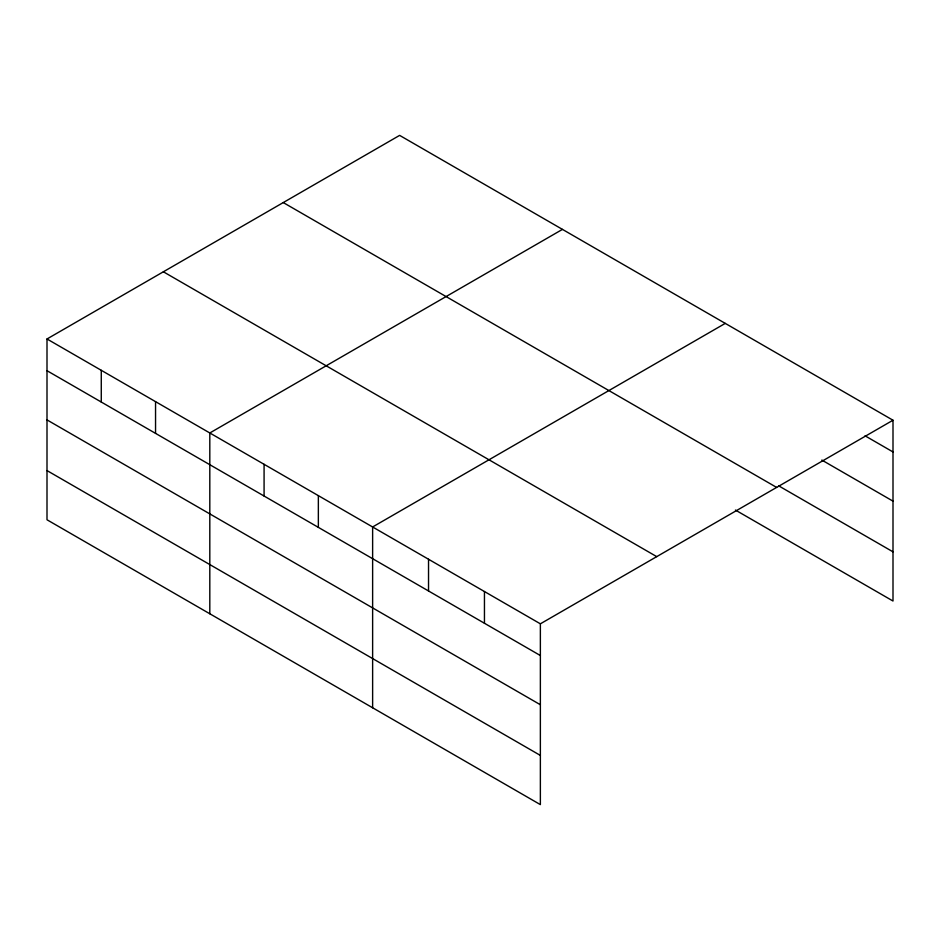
<?xml version="1.0" encoding="UTF-8"?>
<svg xmlns="http://www.w3.org/2000/svg" width="940" height="940" viewBox="0 0 940 940"><rect width="100%" height="100%" fill="white"/><g stroke="black" fill="none" stroke-linecap="round" stroke-linejoin="round"><path stroke-width="1.41" d="M47 338.976L540.371 623.819L540.371 804.616L47 519.773L47 338.976L399.629 135.383L893 420.227L893 601.024L735.421 510.056M562.449 229.383L209.808 432.976L209.808 613.773M725.257 323.384L372.628 526.964L372.628 707.773M540.371 623.819L893 420.227M865.047 435.808L893 451.952M821.83 460.06L893 501.149M778.625 485.804L893 551.839M283.269 202.57L776.628 487.413M163.372 271.789L656.731 556.633M47 370.701L540.371 655.544M47 419.898L540.371 704.741M47 470.576L540.371 755.419M484.453 591.53L484.453 623.255M428.534 559.253L428.534 590.978M318.355 495.639L318.355 527.364M264.081 464.301L264.081 496.026M155.547 401.639L155.547 433.363M101.273 370.301L101.273 402.038"/></g></svg>
